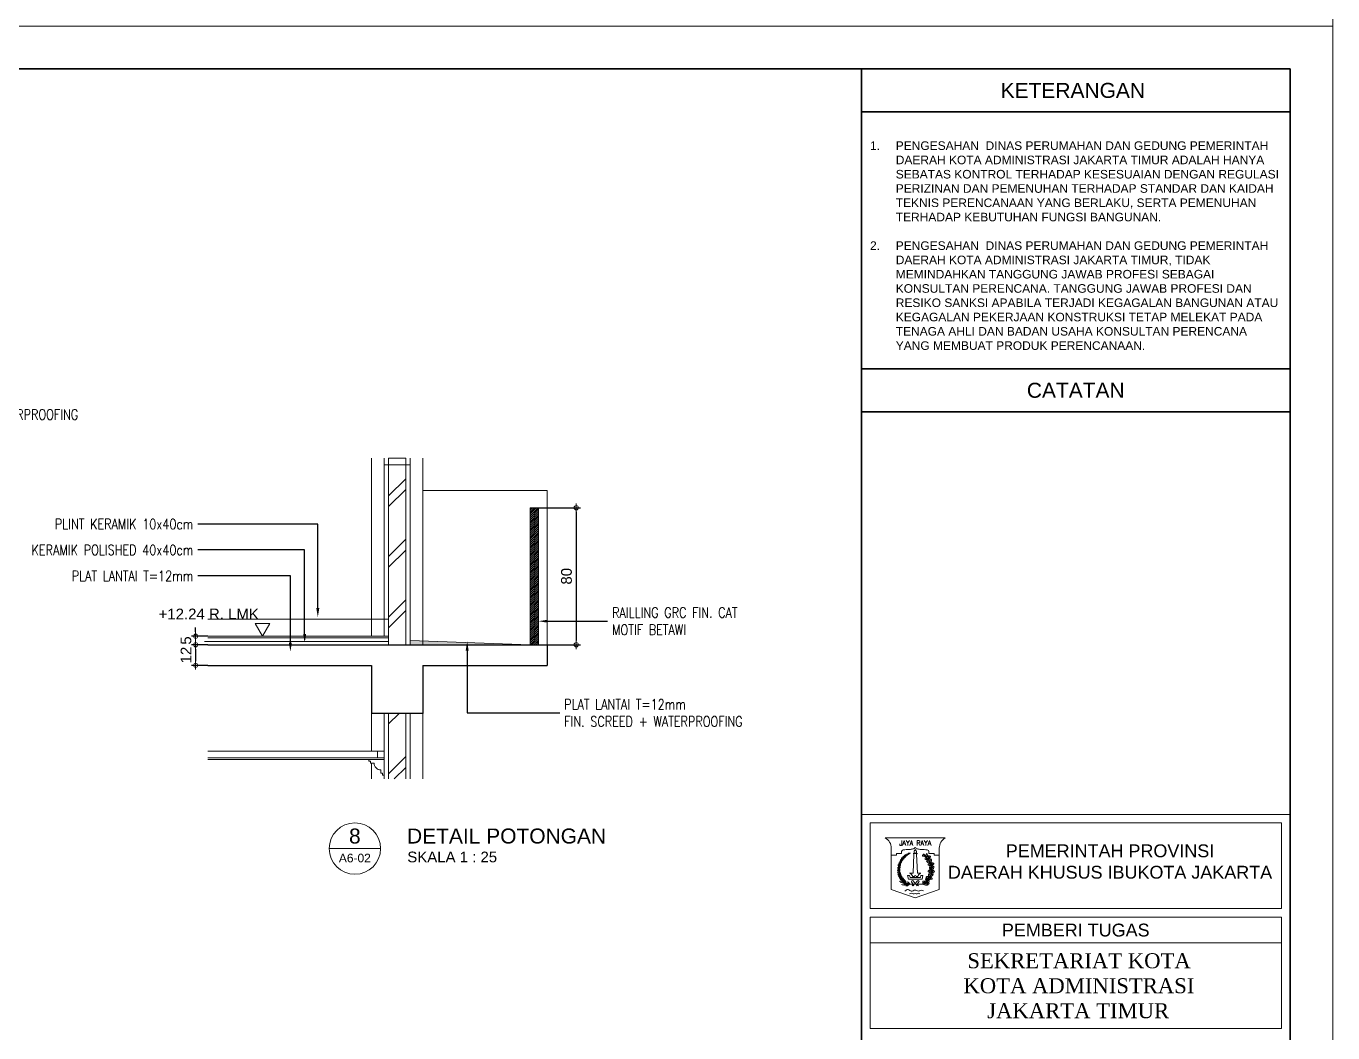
# Model space of a CAD drawing. Header units: millimetres. Extents: x -11 to 1625, y -267 to 180.
# Drawn here: x 1048.72 to 1079.21, y 94.5 to 118 of the extents above; entities that cross this region are included whole.
import ezdxf
from ezdxf import colors
from ezdxf.entities.mleader import LeaderData, LeaderLine
from ezdxf.enums import TextEntityAlignment as Align
from ezdxf.math import Vec2, Vec3

# ---------------------------------------------------------------- set-up
doc = ezdxf.new("R2010")
doc.units = ezdxf.units.MM
for name, color, linetype, lineweight in [('ars', 11, 'Continuous', 5), ('ARS DIN', 31, 'Continuous', 5), ('ARSIR WARNA', 43, 'Continuous', 0), ('blk', 1, 'Continuous', 30), ('CONCRETE', 8, 'Continuous', 5), ('GRS KOP', 1, 'Continuous', 35), ('kop', 7, 'Continuous', 20), ('kus', 63, 'Continuous', 15), ('lan', 7, 'Continuous', 15), ('not', 7, 'Continuous', 20), ('pla', 213, 'Continuous', 15), ('tem', 5, 'Continuous', 20), ('TEXT KETERANGAN', 7, 'Continuous', 9), ('u', 6, 'Continuous', 20)]:
    doc.layers.add(name, color=color, linetype=linetype, lineweight=lineweight)
doc.styles.add('ATTR', font='romans.shx', dxfattribs={"width": 0.8, "height": 1.735066})
doc.styles.add('BARU', font='complex.shx')
doc.styles.add('S', font='SIMPLEX', dxfattribs={"width": 1.1})
doc.styles.get("Standard").update_dxf_attribs({"font": 'ARIALUNI.TTF'})
doc.linetypes.add('BATTING', pattern='A,0.0001,-0.1,[134,ltypeshp.shx,S=0.1,R=0,X=-0.1,Y=0],-0.2,[134,ltypeshp.shx,S=0.1,R=180,X=0.1,Y=0],-0.1', length=0.4001)
doc.dimstyles.new('SK-25', dxfattribs={"dimtxt": 0.25, "dimasz": 0.1, "dimexe": 0.1, "dimexo": 0, "dimgap": 0.1, "dimtad": 1, "dimdec": 0, "dimlfac": 25, "dimzin": 12, "dimdsep": 46, "dimtxsty": 'Standard', "dimblk": 'BULAT', "dimcen": 0.1, "dimclrd": 256, "dimadec": 0, "dimazin": 3, "dimtfac": 1, "dimtdec": 0, "dimtofl": 0, "dimtmove": 0, "dimatfit": 3, "dimldrblk": 'BULAT', "dimfxl": 0, "dimtolj": 1, "dimtzin": 0, "dimarcsym": 0})

# ---------------------------------------------------------------- blocks, each defined once
blk = doc.blocks.new('kop')
at = {"layer": 'ars'}
for p, q in [((74.521, 35.599), (74.496, 35.614)), ((74.534, 35.595), (74.538, 35.581)), ((74.578, 35.526), (74.553, 35.541)), ((74.578, 35.526), (74.581, 35.555)), ((74.6, 35.468), (74.612, 35.457)), ((74.614, 35.467), (74.614, 35.452)), ((74.634, 35.366), (74.615, 35.388)), ((74.634, 35.366), (74.643, 35.394)), ((74.537, 35.048), (74.537, 35.078)), ((74.552, 35.066), (74.578, 35.081)), ((74.621, 35.202), (74.607, 35.228)), ((74.621, 35.202), (74.64, 35.225)), ((74.631, 35.289), (74.635, 35.273)), ((74.642, 35.304), (74.637, 35.29)), ((74.472, 34.989), (74.502, 34.992))]:
    blk.add_line(p, q, dxfattribs=at)
for centre, radius, start, end in [((74.278, 35.315), 0.405, 114.0856, 237.6325), ((74.027, 35.676), 0.0352, 297.7406, 2.2019), ((74.078, 35.647), 0.0352, 117.7406, 182.2019), ((74.097, 35.661), 0.0281, 113.4007, 177.862), ((74.058, 35.688), 0.0281, 293.4007, 357.862), ((74.082, 35.701), 0.0281, 293.4007, 357.862), ((74.121, 35.674), 0.0281, 113.4007, 177.862), ((74.11, 35.653), 0.0281, 61.6811, 126.1424), ((74.106, 35.7), 0.0281, 241.6811, 306.1424), ((74.117, 35.713), 0.0281, 260.9368, 325.3982), ((74.136, 35.669), 0.0281, 80.9368, 145.3982), ((74.589, 35.652), 0.0795, 151.1819, 225.9956), ((74.464, 35.633), 0.0795, 331.1819, 45.9956), ((73.916, 35.414), 0.061, 164.619, 229.0804), ((73.817, 35.384), 0.061, 344.619, 49.0804), ((73.923, 35.456), 0.0488, 158.8649, 223.3262), ((73.852, 35.424), 0.061, 292.8994, 357.3608), ((73.937, 35.365), 0.061, 112.8994, 177.3608), ((73.842, 35.44), 0.0488, 338.8649, 43.3262), ((73.873, 35.469), 0.0488, 287.1453, 351.6066), ((73.935, 35.415), 0.0488, 107.1453, 171.6066), ((73.942, 35.493), 0.0488, 150.2996, 214.761), ((73.859, 35.489), 0.0488, 330.2996, 34.761), ((73.948, 35.451), 0.0488, 98.58, 163.0414), ((73.894, 35.513), 0.0488, 278.58, 343.0414), ((73.961, 35.528), 0.0488, 145.7989, 210.2603), ((73.879, 35.531), 0.0488, 325.7989, 30.2603), ((73.916, 35.552), 0.0488, 274.0793, 338.5407), ((73.965, 35.485), 0.0488, 94.0793, 158.5407), ((73.985, 35.56), 0.0488, 139.3679, 203.8292), ((73.904, 35.572), 0.0488, 319.3679, 23.8292), ((73.984, 35.517), 0.0488, 87.6483, 152.1096), ((73.943, 35.589), 0.0488, 267.6483, 332.1096), ((74.012, 35.589), 0.0488, 133.8416, 198.303), ((73.932, 35.609), 0.0488, 313.8416, 18.303), ((74.007, 35.547), 0.0488, 82.122, 146.5834), ((73.973, 35.622), 0.0488, 262.122, 326.5834), ((74.036, 35.612), 0.0439, 126.6239, 191.0853), ((73.967, 35.639), 0.0439, 306.6239, 11.0853), ((74.026, 35.575), 0.0439, 74.9043, 139.3657), ((74.005, 35.646), 0.0439, 254.9043, 319.3657), ((74, 35.656), 0.0352, 303.961, 8.4223), ((74.054, 35.632), 0.0352, 123.961, 188.4223), ((74.045, 35.603), 0.0352, 72.2414, 136.7027), ((74.03, 35.66), 0.0352, 252.2414, 316.7027), ((74.066, 35.619), 0.0352, 66.021, 130.4823), ((74.057, 35.677), 0.0352, 246.021, 310.4823), ((74.086, 35.64), 0.0281, 61.6811, 126.1424), ((74.082, 35.687), 0.0281, 241.6811, 306.1424), ((74.232, 35.315), 0.405, 302.3675, 44.4851), ((74.485, 35.674), 0.0613, 235.5154, 280.6207), ((74.445, 35.613), 0.0507, 1.4248, 71.624), ((74.541, 35.601), 0.0613, 235.5154, 280.6207), ((74.502, 35.54), 0.0507, 1.4248, 71.624), ((74.526, 35.44), 0.0795, 20.9123, 95.7261), ((74.592, 35.547), 0.0795, 200.9123, 275.7261), ((74.611, 35.596), 0.0507, 162.5946, 232.7938), ((74.623, 35.449), 0.0613, 217.2288, 262.3342), ((74.538, 35.6), 0.0613, 313.598, 358.7033), ((74.663, 35.361), 0.0795, 171.1641, 245.9779), ((74.552, 35.301), 0.0795, 351.1641, 65.9779), ((74.566, 35.403), 0.0507, 343.1383, 53.3375), ((74.684, 35.504), 0.0795, 133.1999, 208.0136), ((74.559, 35.525), 0.0795, 313.1999, 28.0136), ((74.682, 35.427), 0.0507, 150.0679, 220.2671), ((74.721, 35.315), 0.0795, 113.3027, 188.1164), ((74.611, 35.377), 0.0795, 293.3027, 8.1164), ((74.611, 35.447), 0.0613, 301.0712, 346.1766), ((73.816, 35.253), 0.061, 2.2926, 66.7539), ((73.901, 35.312), 0.061, 182.2926, 246.7539), ((73.829, 35.191), 0.061, 12.6628, 77.1241), ((73.902, 35.264), 0.061, 192.6628, 257.1241), ((73.906, 35.362), 0.061, 172.3995, 236.8608), ((73.812, 35.319), 0.061, 352.3995, 56.8608), ((73.907, 35.225), 0.061, 200.2151, 264.6765), ((73.844, 35.143), 0.061, 20.2151, 84.6765), ((73.921, 35.183), 0.061, 206.1601, 270.6214), ((73.867, 35.095), 0.061, 26.1601, 90.6214), ((73.933, 35.316), 0.061, 120.6799, 185.1412), ((73.842, 35.364), 0.061, 300.6799, 5.1412), ((73.936, 35.271), 0.061, 130.573, 195.0343), ((73.837, 35.302), 0.061, 310.573, 15.0343), ((73.943, 35.23), 0.061, 140.9432, 205.4045), ((73.841, 35.243), 0.061, 320.9432, 25.4045), ((73.941, 35.145), 0.061, 208.508, 272.9693), ((73.891, 35.055), 0.061, 28.508, 92.9693), ((73.957, 35.19), 0.061, 140.9432, 205.4045), ((73.854, 35.203), 0.061, 320.9432, 25.4045), ((73.921, 35.015), 0.061, 40.0311, 104.4924), ((73.953, 35.113), 0.061, 220.0311, 284.4924), ((73.974, 35.153), 0.061, 146.9028, 211.3642), ((73.871, 35.155), 0.061, 326.9028, 31.3642), ((73.997, 35.115), 0.061, 146.6953, 211.1566), ((73.893, 35.117), 0.061, 326.6953, 31.1566), ((74.021, 35.084), 0.061, 144.8635, 209.3249), ((73.918, 35.089), 0.061, 324.8635, 29.3249), ((74.049, 35.054), 0.061, 144.4903, 208.9516), ((73.946, 35.059), 0.061, 324.4903, 28.9516), ((74.567, 35.052), 0.0795, 137.1076, 211.9214), ((74.441, 35.064), 0.0795, 317.1076, 31.9214), ((74.582, 35.119), 0.0613, 176.9872, 222.0926), ((74.509, 35.12), 0.0507, 302.8967, 13.0959), ((74.644, 35.186), 0.0795, 153.0891, 227.9029), ((74.627, 35.286), 0.0613, 205.6201, 250.7254), ((74.52, 35.163), 0.0795, 333.0891, 47.9029), ((74.629, 35.078), 0.0507, 106.5818, 176.781), ((74.591, 35.141), 0.0613, 257.5851, 302.6905), ((74.562, 35.252), 0.0507, 331.5296, 41.7288), ((74.602, 35.228), 0.0795, 271.02, 345.8338), ((74.68, 35.129), 0.0795, 91.02, 165.8338), ((74.688, 35.241), 0.0507, 128.2781, 198.4773), ((74.63, 35.285), 0.0613, 279.2815, 324.3868), ((73.956, 34.978), 0.061, 49.2006, 113.662), ((73.971, 35.08), 0.061, 229.2006, 293.662), ((73.99, 34.949), 0.061, 44.4223, 108.8836), ((74.014, 35.049), 0.061, 224.4223, 288.8836), ((74.08, 35.031), 0.061, 156.1803, 220.6416), ((73.978, 35.016), 0.061, 336.1803, 40.6416), ((74.547, 34.969), 0.0507, 83.4432, 153.6424), ((74.537, 35.042), 0.0613, 234.4466, 279.5519), ((74.569, 34.993), 0.0612, 69.8962, 144.7099), ((74.541, 35.085), 0.0612, 249.8962, 324.7099)]:
    blk.add_arc(centre, radius, start, end, dxfattribs=at)
at = {"layer": 'ars', "color": 11}
for centre, radius, start, end in [((74.491, 34.995), 0.0613, 158.8696, 203.9749), ((74.422, 35.02), 0.0507, 284.779, 354.9783), ((74.44, 34.986), 0.016, 270, 302.3675)]:
    blk.add_arc(centre, radius, start, end, dxfattribs=at)
at = {"layer": 'ars'}
for points, start_tangent, end_tangent in [([(74.461, 35.651), (74.466, 35.634), (74.45, 35.624), (74.429, 35.623), (74.426, 35.64), (74.439, 35.661), (74.444, 35.672), (74.461, 35.663), (74.461, 35.651)], (0.714442, -0.699695), (0.714442, -0.699695)), ([(74.518, 35.578), (74.523, 35.561), (74.507, 35.551), (74.486, 35.55), (74.483, 35.567), (74.496, 35.588), (74.501, 35.599), (74.518, 35.589), (74.518, 35.578)], (0.714442, -0.699695), (0.714442, -0.699695)), ([(74.594, 35.435), (74.593, 35.416), (74.574, 35.412), (74.555, 35.418), (74.556, 35.435), (74.576, 35.451), (74.584, 35.459), (74.597, 35.445), (74.594, 35.435)], (0.458819, -0.88853), (0.458819, -0.88853)), ([(74.571, 35.605), (74.582, 35.591), (74.6, 35.598), (74.612, 35.615), (74.601, 35.627), (74.576, 35.629), (74.564, 35.631), (74.562, 35.612), (74.571, 35.605)], (0.149901, -0.988701), (0.149901, -0.988701)), ([(74.644, 35.445), (74.652, 35.429), (74.671, 35.432), (74.687, 35.445), (74.678, 35.46), (74.654, 35.467), (74.643, 35.472), (74.637, 35.453), (74.644, 35.445)], (-0.068112, -0.997678), (-0.068112, -0.997678)), ([(74.551, 35.127), (74.539, 35.113), (74.521, 35.122), (74.51, 35.139), (74.522, 35.151), (74.547, 35.151), (74.559, 35.152), (74.56, 35.133), (74.551, 35.127)], (-0.223771, -0.974642), (-0.223771, -0.974642)), ([(74.596, 35.277), (74.591, 35.26), (74.572, 35.259), (74.554, 35.269), (74.559, 35.285), (74.581, 35.297), (74.591, 35.303), (74.601, 35.287), (74.596, 35.277)], (0.270637, -0.962681), (0.270637, -0.962681)), ([(74.614, 35.117), (74.608, 35.1), (74.624, 35.089), (74.645, 35.088), (74.649, 35.104), (74.636, 35.126), (74.631, 35.137), (74.614, 35.128), (74.614, 35.117)], (-0.735998, -0.676983), (-0.735998, -0.676983)), ([(74.66, 35.272), (74.661, 35.253), (74.68, 35.25), (74.699, 35.256), (74.697, 35.273), (74.677, 35.288), (74.669, 35.297), (74.656, 35.282), (74.66, 35.272)], (-0.433585, -0.901113), (-0.433585, -0.901113)), ([(74.463, 35.013), (74.447, 35.004), (74.433, 35.018), (74.428, 35.037), (74.443, 35.045), (74.467, 35.037), (74.479, 35.034), (74.474, 35.016), (74.463, 35.013)], (-0.515761, -0.856733), (-0.515761, -0.856733)), ([(74.549, 35.011), (74.537, 34.997), (74.548, 34.981), (74.566, 34.972), (74.576, 34.985), (74.573, 35.01), (74.573, 35.022), (74.554, 35.021), (74.549, 35.011)], (-0.942817, -0.33331), (-0.942817, -0.33331))]:
    blk.add_spline(points, degree=3, dxfattribs=dict(at, start_tangent=start_tangent, end_tangent=end_tangent))
for points in [[(74.445, 34.97), (74.47, 34.975), (74.522, 34.973), (74.56, 34.955)], [(74.445, 34.97), (74.468, 34.959), (74.518, 34.947), (74.56, 34.955)]]:
    blk.add_spline(points, degree=3, dxfattribs=at)
at = {"layer": 'GRS KOP'}
for p, q in [((73, 1), (73, 54)), ((83, 1), (83, 54)), ((73, 53), (83, 53)), ((73, 47), (83, 47)), ((73, 46), (83, 46))]:
    blk.add_line(p, q, dxfattribs=at)
blk.add_lwpolyline([(1, 54), (83, 54), (83, 1), (1, 1)], close=True, dxfattribs=at)
at = {"layer": 'kop', "color": 7}
for p, q in [((84, 55), (0, 55)), ((84, 55), (84, 0)), ((84, 55), (84, 0)), ((74.205, 35.69), (74.305, 35.69)), ((74.235, 35.698), (74.275, 35.698)), ((74.225, 35.67), (74.205, 35.23)), ((74.285, 35.67), (74.305, 35.23)), ((74.075, 35.17), (74.124, 35.17)), ((74.075, 35.17), (74.095, 35.09)), ((74.095, 35.09), (74.415, 35.09)), ((74.124, 35.23), (74.124, 35.228)), ((74.124, 35.23), (74.205, 35.23)), ((74.124, 35.228), (74.129, 35.228)), ((74.124, 35.17), (74.134, 35.13)), ((74.134, 35.13), (74.376, 35.13)), ((74.195, 35.15), (74.235, 35.15)), ((74.275, 35.15), (74.315, 35.15)), ((74.305, 35.23), (74.386, 35.23)), ((74.376, 35.13), (74.386, 35.17)), ((74.381, 35.228), (74.386, 35.228)), ((74.386, 35.23), (74.386, 35.228)), ((74.386, 35.17), (74.435, 35.17)), ((74.415, 35.09), (74.435, 35.17)), ((0, 0), (84, 0))]:
    blk.add_line(p, q, dxfattribs=at)
at = {"layer": 'kop'}
for p, q in [((83, 36.6), (73, 36.6)), ((73.2, 34.4), (73.2, 36.4)), ((82.8, 36.4), (73.2, 36.4)), ((82.8, 34.4), (82.8, 36.4)), ((82.8, 34.4), (73.2, 34.4)), ((73.2, 31.6), (73.2, 34.2)), ((82.8, 34.2), (73.2, 34.2)), ((82.8, 31.6), (82.8, 34.2)), ((82.8, 33.6), (73.2, 33.6)), ((82.8, 31.6), (73.2, 31.6))]:
    blk.add_line(p, q, dxfattribs=at)
at = {"layer": 'kop', "color": 5}
for p, q in [((74.955, 36.05), (73.555, 36.05)), ((73.695, 35.81), (73.695, 34.85)), ((73.815, 35.69), (73.815, 35.65)), ((73.815, 35.69), (73.935, 35.69)), ((73.935, 35.73), (73.935, 35.69)), ((74.575, 35.73), (74.575, 35.69)), ((74.695, 35.69), (74.575, 35.69)), ((74.695, 35.69), (74.695, 35.65)), ((74.815, 35.81), (74.815, 34.85)), ((73.695, 35.65), (73.815, 35.65)), ((74.815, 35.65), (74.695, 35.65)), ((73.695, 34.85), (74.255, 34.65)), ((74.225, 34.95), (74.171, 35.022)), ((74.255, 34.986), (74.203, 35.046)), ((74.225, 34.95), (74.21, 34.93)), ((74.255, 34.986), (74.307, 35.046)), ((74.255, 34.65), (74.815, 34.85)), ((74.285, 34.95), (74.339, 35.022)), ((74.285, 34.95), (74.3, 34.93))]:
    blk.add_line(p, q, dxfattribs=at)
at = {"layer": 'kop', "color": 7}
for points in [[(74.235, 35.698), (74.233, 35.701), (74.231, 35.704), (74.229, 35.707), (74.228, 35.71), (74.227, 35.713), (74.227, 35.715), (74.226, 35.718), (74.226, 35.72), (74.226, 35.723), (74.226, 35.725), (74.226, 35.728), (74.226, 35.731), (74.226, 35.733), (74.227, 35.736), (74.228, 35.738), (74.229, 35.741), (74.23, 35.743), (74.232, 35.746), (74.234, 35.749), (74.236, 35.753), (74.24, 35.758), (74.244, 35.763), (74.249, 35.77), (74.255, 35.778)], [(74.275, 35.698), (74.277, 35.701), (74.279, 35.704), (74.281, 35.707), (74.282, 35.71), (74.283, 35.713), (74.283, 35.715), (74.284, 35.718), (74.284, 35.72), (74.284, 35.723), (74.284, 35.725), (74.284, 35.728), (74.284, 35.731), (74.284, 35.733), (74.283, 35.736), (74.282, 35.738), (74.281, 35.741), (74.28, 35.743), (74.278, 35.746), (74.276, 35.749), (74.274, 35.753), (74.27, 35.758), (74.266, 35.763), (74.261, 35.77), (74.255, 35.778)]]:
    blk.add_lwpolyline(points, dxfattribs=at)
at = {"layer": 'kop', "color": 1}
blk.add_lwpolyline([(74.07, 34.97), (74.44, 34.97)], close=True, dxfattribs=at)
at = {"layer": 'kop', "color": 5}
for points in [[(74.21, 34.97), (74.18, 34.93)], [(74.3, 34.97), (74.33, 34.93)]]:
    blk.add_lwpolyline(points, dxfattribs=at)
for centre, radius, start, end in [((73.419, 35.81), 0.276, 0, 60.5129), ((75.091, 35.81), 0.276, 119.4871, 180), ((73.975, 35.73), 0.04, 90, 180), ((74.535, 35.73), 0.04, 0, 90), ((74.187, 35.034), 0.02, 36.8699, 216.8699), ((74.323, 35.034), 0.02, 323.1301, 143.1301)]:
    blk.add_arc(centre, radius, start, end, dxfattribs=at)
at = {"layer": 'kop', "color": 7}
for centre, radius, start, end in [((74.198, 35.663), 0.0283, 15, 75), ((74.312, 35.663), 0.0283, 105, 165), ((74.079, 35.119), 0.12, 15, 65.3894), ((74.255, 35.15), 0.02, 0, 180), ((74.431, 35.119), 0.12, 114.6106, 165)]:
    blk.add_arc(centre, radius, start, end, dxfattribs=at)
at = {"layer": 'kop', "color": 1}
blk.add_arc((74.07, 34.986), 0.016, 237.6325, 270, dxfattribs=at)
at = {"layer": 'kop', "color": 5}
for points in [[(74.255, 35.83), (74.232, 35.807), (74.2, 35.793), (74.12, 35.782), (74.046, 35.777), (73.975, 35.77)], [(74.255, 35.83), (74.278, 35.807), (74.31, 35.793), (74.39, 35.782), (74.464, 35.777), (74.535, 35.77)], [(74.023, 34.99), (74.006, 34.984), (73.974, 34.992), (73.925, 35.01), (73.891, 35.041)], [(74.038, 34.971), (74.016, 34.967), (73.997, 34.959), (73.964, 34.956), (73.932, 34.964)], [(74.082, 34.965), (74.066, 34.956), (74.034, 34.952), (74.006, 34.952), (73.992, 34.948)], [(74.015, 34.807), (74.089, 34.844), (74.162, 34.807), (74.249, 34.833), (74.326, 34.809), (74.4, 34.83), (74.45, 34.817)], [(74.125, 34.97), (74.104, 34.959), (74.093, 34.947), (74.051, 34.932), (74.033, 34.937)], [(74.113, 34.984), (74.085, 34.986), (74.071, 34.993), (74.051, 34.993)], [(74.125, 34.97), (74.112, 34.996), (74.085, 35.02), (74.081, 35.031)], [(74.12, 34.747), (74.16, 34.759), (74.204, 34.744), (74.255, 34.753), (74.3, 34.744), (74.332, 34.758), (74.357, 34.749)]]:
    blk.add_spline(points, degree=3, dxfattribs=at)
at = {"layer": 'kop'}
for s, height, p in [('KETERANGAN ', 0.35, (78, 53.5)), ('CATATAN', 0.35, (78, 46.5)), ('PEMERINTAH PROVINSI', 0.29998, (78.8, 35.75)), ('DAERAH KHUSUS IBUKOTA JAKARTA', 0.29998, (78.8, 35.25)), ('PEMBERI TUGAS', 0.3, (78, 33.9))]:
    blk.add_text(s, height=height, dxfattribs=at).set_placement(p, align=Align.MIDDLE)
at = {"layer": 'kop', "color": 5, "style": 'BARU', "width": 0.9}
blk.add_text('JAYA RAYA', height=0.12, dxfattribs=at).set_placement((74.255, 35.93), align=Align.MIDDLE)
at = {"layer": 'kop', "insert": (73.2, 49.875), "char_height": 0.2, "width": 9.6, "attachment_point": 4}
blk.add_mtext('\\pi-0.6,l0.6,t0.6;1.^IPENGESAHAN  DINAS PERUMAHAN DAN GEDUNG PEMERINTAH DAERAH KOTA ADMINISTRASI JAKARTA TIMUR ADALAH HANYA SEBATAS KONTROL TERHADAP KESESUAIAN DENGAN REGULASI PERIZINAN DAN PEMENUHAN TERHADAP STANDAR DAN KAIDAH TEKNIS PERENCANAAN YANG BERLAKU, SERTA PEMENUHAN TERHADAP KEBUTUHAN FUNGSI BANGUNAN.\\P\\P2.^IPENGESAHAN  DINAS PERUMAHAN DAN GEDUNG PEMERINTAH DAERAH KOTA ADMINISTRASI JAKARTA TIMUR, TIDAK MEMINDAHKAN TANGGUNG JAWAB PROFESI SEBAGAI KONSULTAN PERENCANA. TANGGUNG JAWAB PROFESI DAN RESIKO SANKSI APABILA TERJADI KEGAGALAN BANGUNAN ATAU KEGAGALAN PEKERJAAN KONSTRUKSI TETAP MELEKAT PADA TENAGA AHLI DAN BADAN USAHA KONSULTAN PERENCANA YANG MEMBUAT PRODUK PERENCANAAN.', dxfattribs=at)
at = {"layer": 'kop', "insert": (74.033, 33.359), "char_height": 0.35, "attachment_point": 1, "style": 'BARU'}
blk.add_mtext_dynamic_manual_height_columns('\\pi1.4375;{\\fRomantic|b0|i0|c2|p2;SEKRETARIAT KOTA\\P\\pi1.3461;KOTA ADMINISTRASI\\P\\pi1.9027;JAKARTA TIMUR}', width=7.94943, gutter_width=1.5, heights=[0], dxfattribs=at)
at = {"layer": 'kop', "style": 'BARU', "flags": 4}
for p, height in [((73.8, 5.4), 0.35), ((80.303, 5.382), 0.25), ((73.8, 4.9), 0.35), ((80.303, 4.882), 0.25), ((73.8, 4.4), 0.35), ((80.303, 4.382), 0.25)]:
    blk.add_attdef('-', p, '', height=height, dxfattribs=at)
at = {"layer": 'kop', "flags": 4}
for tag, p in [('AR-00', (78.057, 2.648)), ('00', (81.238, 2.647))]:
    blk.add_attdef(tag, text='', height=0.35, dxfattribs=at).set_placement(p, align=Align.MIDDLE)
blk = doc.blocks.new('Ndtpd')
blk.add_line((0.747, 0), (-0.747, 0))
blk.add_circle((0, 0), 0.747)
at = {"flags": 4}
for tag, height, p in [('NO', 0.5, (0, 0.148)), ('NOLBR', 0.3, (0, -0.398))]:
    blk.add_attdef(tag, text='', height=height, dxfattribs=at).set_placement(p, align=Align.CENTER)
for tag, p, height in [('NDTPD', (1.516, 0.148), 0.5), ('SKALA', (1.523, -0.398), 0.3)]:
    blk.add_attdef(tag, p, '', height=height, dxfattribs=at)
blk = doc.blocks.new('BULAT')
for p, q in [((-1, 0), (1, 0)), ((0, -1), (0, 1))]:
    blk.add_line(p, q)
blk.add_circle((0, 0), 0.5)
blk = doc.blocks.new('*D1327')
at = {"layer": 'Defpoints', "color": 0}
for p in [(1060.48, 106.759), (1060.48, 103.559), (1061.559, 103.559)]:
    blk.add_point(p, dxfattribs=at)
at = {"layer": 'u', "color": 0, "lineweight": -2}
for p, q in [((1060.48, 106.759), (1061.659, 106.759)), ((1060.48, 103.559), (1061.659, 103.559))]:
    blk.add_line(p, q, dxfattribs=at)
at = {"layer": 'u', "lineweight": -2}
blk.add_line((1061.559, 106.659), (1061.559, 103.659), dxfattribs=at)
at = {"layer": 'u', "lineweight": -2, "xscale": 0.1, "yscale": 0.1, "zscale": 0.1}
for p, rotation in [((1061.559, 106.759), 90), ((1061.559, 103.559), 270)]:
    blk.add_blockref('BULAT', p, dxfattribs=dict(at, rotation=rotation))
at = {"layer": 'u', "color": 0, "insert": (1061.331, 105.159), "char_height": 0.25, "attachment_point": 5, "rotation": 90}
blk.add_mtext('\\A1;80', dxfattribs=at)
blk = doc.blocks.new('*D1328')
at = {"layer": 'Defpoints', "color": 0}
for p in [(1052.96, 103.759), (1052.677, 103.559), (1052.96, 103.559)]:
    blk.add_point(p, dxfattribs=at)
at = {"layer": 'u', "color": 0, "lineweight": -2}
for p, q in [((1052.96, 103.759), (1052.577, 103.759)), ((1052.96, 103.559), (1052.577, 103.559))]:
    blk.add_line(p, q, dxfattribs=at)
at = {"layer": 'u', "lineweight": -2}
for p, q in [((1052.677, 103.859), (1052.677, 103.959)), ((1052.677, 103.459), (1052.677, 103.359))]:
    blk.add_line(p, q, dxfattribs=at)
at = {"layer": 'u', "lineweight": -2, "xscale": 0.1, "yscale": 0.1, "zscale": 0.1}
for p, rotation in [((1052.677, 103.759), 270), ((1052.677, 103.559), 90)]:
    blk.add_blockref('BULAT', p, dxfattribs=dict(at, rotation=rotation))
at = {"layer": 'u', "color": 0, "insert": (1052.45, 103.659), "char_height": 0.25, "attachment_point": 5, "rotation": 90}
blk.add_mtext('\\A1;5', dxfattribs=at)
blk = doc.blocks.new('*D1329')
at = {"layer": 'Defpoints', "color": 0}
for p in [(1052.96, 103.559), (1052.677, 103.079), (1052.96, 103.079)]:
    blk.add_point(p, dxfattribs=at)
at = {"layer": 'u', "color": 0, "lineweight": -2}
for p, q in [((1052.96, 103.559), (1052.577, 103.559)), ((1052.96, 103.079), (1052.577, 103.079))]:
    blk.add_line(p, q, dxfattribs=at)
at = {"layer": 'u', "lineweight": -2}
blk.add_line((1052.677, 103.459), (1052.677, 103.179), dxfattribs=at)
at = {"layer": 'u', "lineweight": -2, "xscale": 0.1, "yscale": 0.1, "zscale": 0.1}
for p, rotation in [((1052.677, 103.559), 90), ((1052.677, 103.079), 270)]:
    blk.add_blockref('BULAT', p, dxfattribs=dict(at, rotation=rotation))
at = {"layer": 'u', "color": 0, "insert": (1052.451, 103.319), "char_height": 0.25, "attachment_point": 5, "rotation": 90}
blk.add_mtext('\\A1;12', dxfattribs=at)
blk = doc.blocks.new('PEIL')
blk.add_lwpolyline([(-0.188, 0.325), (0.188, 0.325), (0, 0)], close=True)
at = {"style": 'S', "width": 1.1, "flags": 4}
blk.add_attdef('CAT', (0.265, 0.036), '', height=0.2, dxfattribs=at)

msp = doc.modelspace()

# ---------------------------------------------------------------- hatches: boundary and pattern name
at = {"layer": 'ars'}
h = msp.add_hatch(dxfattribs=at)
h.set_pattern_fill('TEMBOK', color=256)
h.set_pattern_definition([(45, (1001.3965, -102.8976), (-0.707107, 0.707107), []), (45, (1001.6465, -102.8976), (-0.707107, 0.707107), [])])
h.paths.add_polyline_path([(1057.179659, 103.5586964), (1057.179659, 107.7586964), (1057.579659, 107.7586964), (1057.579659, 103.5586964)])
h = msp.add_hatch(dxfattribs=at)
h.set_pattern_fill('TEMBOK', color=256)
h.set_pattern_definition([(45, (901.3965, -113.2176), (-0.7071068, 0.7071068), []), (45, (901.6465, -113.2176), (-0.7071068, 0.7071068), [])])
h.paths.add_polyline_path([(1057.179659, 100.4279127), (1057.579659, 100.4279127), (1057.579659, 101.9586964), (1057.179659, 101.9586964)])
at = {"layer": 'ARS DIN'}
h = msp.add_hatch(dxfattribs=at)
h.set_pattern_fill('ANSI31', color=256, scale=0.01, style=0)
h.set_pattern_definition([(45, (1060.47966, 103.558696), (-0.02245064, 0.02245064), [])])
h.paths.add_polyline_path([(1060.479659, 103.5586964), (1060.679659, 103.5586964), (1060.679659, 106.7586964), (1060.479659, 106.7586964)])
at = {"layer": 'CONCRETE'}
h = msp.add_hatch(color=256, dxfattribs=at)
h.paths.add_polyline_path([(1057.979659, 103.6479821), (1057.679659, 103.6586964), (1057.679659, 103.5586964), (1057.979659, 103.5586964)])
h.paths.add_polyline_path([(1057.979659, 103.6479821), (1057.979659, 103.5586964), (1060.479659, 103.5586964)])

# ---------------------------------------------------------------- linework, layer by layer
at = {"layer": 'ars'}
msp.add_line((1052.959659, 100.8786964), (1057.079659, 100.8786964), dxfattribs=at)
msp.add_lwpolyline([(1057.179659, 103.5586964), (1057.179659, 107.7586964), (1057.579659, 107.7586964), (1057.579659, 103.5586964)], close=True, dxfattribs=at)
msp.add_lwpolyline([(1057.579659, 100.4279127), (1057.579659, 101.9586964), (1057.179659, 101.9586964), (1057.179659, 100.4279127)], dxfattribs=at)
at = {"layer": 'ARSIR WARNA', "linetype": 'BATTING', "ltscale": 0.2}
msp.add_lwpolyline([(1057.179659, 103.6386963), (1052.8796592, 103.6386963)], dxfattribs=at)
at = {"layer": 'blk'}
for p, q in [((1052.959659, 103.5586964), (1060.879659, 103.5586964)), ((1060.879659, 103.5586964), (1060.879659, 103.0786964)), ((1052.959659, 103.0786964), (1056.779659, 103.0786964)), ((1056.779659, 103.0786964), (1056.779659, 101.9586964)), ((1057.979659, 103.0786964), (1057.979659, 101.9586964)), ((1057.979659, 103.0786964), (1060.879659, 103.0786964)), ((1057.979659, 101.9586964), (1056.779659, 101.9586964))]:
    msp.add_line(p, q, dxfattribs=at)
at = {"layer": 'CONCRETE'}
msp.add_lwpolyline([(1057.679659, 103.5586964), (1057.679659, 103.6586964), (1060.479659, 103.5586964)], dxfattribs=at)
at = {"layer": 'kus'}
for p, q in [((1057.179659, 107.9186964), (1057.179659, 107.7586964)), ((1057.579659, 107.9186964), (1057.179659, 107.9186964)), ((1057.579659, 107.9186964), (1057.579659, 107.7586964))]:
    msp.add_line(p, q, dxfattribs=at)
at = {"layer": 'lan'}
for p, q in [((1057.079659, 107.9186964), (1057.079659, 107.7586964)), ((1057.679659, 107.7586964), (1057.679659, 107.9186964)), ((1060.879659, 107.1586964), (1057.979659, 107.1586964)), ((1060.879659, 107.1586964), (1060.879659, 103.5586964)), ((1060.479659, 106.7586964), (1060.479659, 103.5586964)), ((1060.679659, 106.7586964), (1060.479659, 106.7586964)), ((1060.679659, 106.7586964), (1060.679659, 103.5586964)), ((1052.959659, 104.1586964), (1057.179659, 104.1586964)), ((1052.959659, 103.7586964), (1057.179659, 103.7586964)), ((1052.959659, 103.7186964), (1057.179659, 103.7186964))]:
    msp.add_line(p, q, dxfattribs=at)
msp.add_lwpolyline([(1056.759659, 100.7986964), (1056.759659, 100.8386964), (1056.719659, 100.8386964), (1056.719659, 100.8786964), (1057.079659, 100.8786964), (1057.079659, 100.5186964), (1057.039659, 100.5186964), (1057.039659, 100.5586964), (1056.999659, 100.5586964), (1056.999659, 100.6386964, -0.4142135624), (1056.839659, 100.7986964)], format="xyb", close=True, dxfattribs=at)
at = {"layer": 'pla'}
for p, q in [((1052.959659, 101.0786964), (1057.079659, 101.0786964)), ((1056.919659, 101.0786964), (1056.919659, 100.9186964)), ((1052.959659, 100.9186964), (1057.079659, 100.9186964))]:
    msp.add_line(p, q, dxfattribs=at)
at = {"layer": 'tem'}
for p, q in [((1056.779659, 107.9186964), (1056.779659, 103.7586964)), ((1057.079659, 107.7586964), (1057.079659, 103.7586964)), ((1057.679659, 107.7586964), (1057.079659, 107.7586964)), ((1057.679659, 103.5586964), (1057.679659, 107.7586964)), ((1057.979659, 107.9186964), (1057.979659, 103.5586964)), ((1056.779659, 101.9586964), (1056.779659, 101.0786964)), ((1057.079659, 100.4279127), (1057.079659, 101.9586964)), ((1057.679659, 101.9586964), (1057.679659, 100.4279127)), ((1057.979659, 101.9586964), (1057.979659, 100.4279127)), ((1056.779659, 100.7986964), (1056.779659, 100.4279127))]:
    msp.add_line(p, q, dxfattribs=at)

# ---------------------------------------------------------------- block references
at = {"layer": 'kop'}
for p in [(995.214162, 118), (995.214162, 63)]:
    msp.add_blockref('kop', p, dxfattribs=at)
at = {"layer": 'not'}
ref = msp.add_blockref('PEIL', (1054.2362918, 103.7586964), dxfattribs=dict(at, xscale=-0.9237604307034012, yscale=0.9237604307034012, zscale=0.9237604307034012))
ref.add_attrib('CAT', '+12.24 R. LMK', (1051.8122785, 104.1528596), dxfattribs={"layer": '0', "height": 0.25, "flags": 4})
ref = msp.add_blockref('Ndtpd', (1056.3920054, 98.8015179), dxfattribs=dict(at, xscale=0.803212851405533, yscale=0.8032128514056467, zscale=0.8032128514056226))
ref.add_attrib('NO', '8', dxfattribs={"layer": '0', "height": 0.35, "flags": 4}).set_placement((1056.3916782, 98.9200438), align=Align.CENTER)
ref.add_attrib('NDTPD', 'DETAIL POTONGAN', (1057.60969, 98.9200438), dxfattribs={"layer": '0', "height": 0.35, "flags": 4})
ref.add_attrib('NOLBR', 'A6-02', dxfattribs={"layer": '0', "height": 0.2, "flags": 4}).set_placement((1056.3916782, 98.481548), align=Align.CENTER)
ref.add_attrib('SKALA', 'SKALA 1 : 25', (1057.6154901, 98.481548), dxfattribs={"layer": '0', "height": 0.25, "flags": 4})

# ---------------------------------------------------------------- dimensions: what is measured, and where the dimension line sits
at = {"layer": 'u'}
dim = msp.add_linear_dim(base=(1061.5585332, 103.5586964), p1=(1060.479659, 106.7586964), p2=(1060.479659, 103.5586964), angle=90, dimstyle='SK-25', dxfattribs=at)
dim.commit()
dim.dimension.update_dxf_attribs({"geometry": '*D1327', "text_midpoint": (1061.3308047, 105.1586964)})
for base, p1, p2, picture, middle in [((1052.6768353, 103.5586964), (1052.959659, 103.7586964), (1052.959659, 103.5586964), '*D1328', (1052.6768353, 103.6586964)), ((1052.6768353, 103.0786964), (1052.959659, 103.5586964), (1052.959659, 103.0786964), '*D1329', (1052.6768353, 103.3186964))]:
    dim = msp.add_linear_dim(base=base, p1=p1, p2=p2, angle=90, dimstyle='SK-25', dxfattribs=at)
    dim.commit()
    dim.dimension.update_dxf_attribs({"geometry": picture, "text_midpoint": middle, "dimtype": 160})

# ---------------------------------------------------------------- leaders
at = {"layer": 'TEXT KETERANGAN'}
ml = msp.add_multileader_mtext('Standard', dxfattribs=at)
ml.set_content('{\\C90;BETON FIN. SCREED + WATERPROOFING}', color=256, style='ATTR')
ml.set_leader_properties()
ml.build(insert=Vec2(0, 0))
ml.multileader.update_dxf_attribs({"text_left_attachment_type": 2, "text_right_attachment_type": 2, "dogleg_length": 2.367, "arrow_head_size": 0.2110034})
ctx = ml.context
ctx.base_point, ctx.char_height, ctx.arrow_head_size, ctx.landing_gap_size, ctx.plane_origin = Vec3(1044.7134065, 108.933081), 0.24, 0.2110034, 0.1055017, Vec3(1047.4413729, 108.8505875)
ctx.left_attachment, ctx.right_attachment = 2, 2
notes = []
notes.append((ctx, [(0, (1, 1, 0), (1038.1385718, 108.933081), (1, 0), 6.5748348, [(0, [(1038.1385718, 103.0672698)], 0, [])])]))
ctx.mtext.insert, ctx.mtext.flow_direction = Vec3(1044.8189082, 109.053081), 5
ml = msp.add_multileader_mtext('Standard', dxfattribs=at)
ml.set_content('{\\C90;PLINT KERAMIK 10x40cm}', color=256, style='ATTR')
ml.set_leader_properties()
ml.build(insert=Vec2(0, 0))
ml.multileader.update_dxf_attribs({"text_left_attachment_type": 2, "text_right_attachment_type": 2, "dogleg_length": 2.367, "arrow_head_size": 0.2110034})
ctx = ml.context
ctx.base_point, ctx.char_height, ctx.arrow_head_size, ctx.landing_gap_size, ctx.plane_origin = Vec3(1048.9061408, 106.3763197), 0.24, 0.2110034, 0.1055017, Vec3(1050.0006064, 106.2938262)
ctx.left_attachment, ctx.right_attachment, ctx.text_align_type = 2, 2, 2
notes.append((ctx, [(0, (1, 1, 0), (1055.5271624, 106.3763197), (-1, 0), 2.7985897, [(0, [(1055.5271624, 104.2032013)], 0, [])])]))
ctx.mtext.insert, ctx.mtext.alignment, ctx.mtext.flow_direction = Vec3(1052.623071, 106.4963197), 3, 5
ml = msp.add_multileader_mtext('Standard', dxfattribs=at)
ml.set_content('{\\C90;KERAMIK POLISHED 40x40cm}', color=256, style='ATTR')
ml.set_leader_properties()
ml.build(insert=Vec2(0, 0))
ml.multileader.update_dxf_attribs({"text_left_attachment_type": 2, "text_right_attachment_type": 2, "dogleg_length": 2.367, "arrow_head_size": 0.2110034})
ctx = ml.context
ctx.base_point, ctx.char_height, ctx.arrow_head_size, ctx.landing_gap_size, ctx.plane_origin = Vec3(1048.3027122, 105.7718148), 0.24, 0.2110034, 0.1055017, Vec3(1050.0006064, 105.6893213)
ctx.left_attachment, ctx.right_attachment, ctx.text_align_type = 2, 2, 2
notes.append((ctx, [(0, (1, 1, 0), (1055.220586, 105.7718148), (-1, 0), 2.4920133, [(0, [(1055.220586, 103.5986964)], 0, [])])]))
ctx.mtext.insert, ctx.mtext.alignment, ctx.mtext.flow_direction = Vec3(1052.623071, 105.8918148), 3, 5
ml = msp.add_multileader_mtext('Standard', dxfattribs=at)
ml.set_content('{\\C90;PLAT LANTAI T=12mm}', color=256, style='ATTR')
ml.set_leader_properties()
ml.build(insert=Vec2(0, 0))
ml.multileader.update_dxf_attribs({"text_left_attachment_type": 2, "text_right_attachment_type": 2, "dogleg_length": 2.367, "arrow_head_size": 0.2110034})
ctx = ml.context
ctx.base_point, ctx.char_height, ctx.arrow_head_size, ctx.landing_gap_size, ctx.plane_origin = Vec3(1049.3449979, 105.1673099), 0.24, 0.2110034, 0.1055017, Vec3(1050.0006064, 105.1048174)
ctx.left_attachment, ctx.right_attachment, ctx.text_align_type = 2, 2, 2
notes.append((ctx, [(0, (1, 1, 0), (1054.8873554, 105.1673099), (-1, 0), 2.1587827, [(0, [(1054.8873554, 103.3986965)], 0, [])])]))
ctx.mtext.insert, ctx.mtext.alignment, ctx.mtext.flow_direction = Vec3(1052.623071, 105.2873099), 3, 5
ml = msp.add_multileader_mtext('Standard', dxfattribs=at)
ml.set_content('{\\C90;RAILLING GRC FIN. CAT\\PMOTIF BETAWI}', color=256, style='ATTR')
ml.set_leader_properties()
ml.build(insert=Vec2(0, 0))
ml.multileader.update_dxf_attribs({"text_left_attachment_type": 2, "text_right_attachment_type": 2, "dogleg_length": 2.367, "arrow_head_size": 0.2110034})
ctx = ml.context
ctx.base_point, ctx.char_height, ctx.arrow_head_size, ctx.landing_gap_size, ctx.plane_origin = Vec3(1062.288454, 104.109552), 0.24, 0.2110034, 0.1055017, Vec3(1065.0164204, 103.6729929)
ctx.left_attachment, ctx.right_attachment = 2, 2
notes.append((ctx, [(0, (1, 1, 0), (1061.5794143, 104.109552), (1, 0), 0.7090397, [(0, [(1060.679659, 104.109552)], 0, [])])]))
ctx.mtext.insert, ctx.mtext.flow_direction = Vec3(1062.3939557, 104.429552), 5
ml = msp.add_multileader_mtext('Standard', dxfattribs=at)
ml.set_content('{\\C90;PLAT LANTAI T=12mm\\PFIN. SCREED + WATERPROOFING}', color=256, style='ATTR')
ml.set_leader_properties()
ml.build(insert=Vec2(0, 0))
ml.multileader.update_dxf_attribs({"text_left_attachment_type": 2, "text_right_attachment_type": 2, "dogleg_length": 2.367, "arrow_head_size": 0.2110034})
ctx = ml.context
ctx.base_point, ctx.char_height, ctx.arrow_head_size, ctx.landing_gap_size, ctx.plane_origin = Vec3(1061.1716731, 101.9691345), 0.24, 0.2110034, 0.1055017, Vec3(1063.8996395, 101.5325754)
ctx.left_attachment, ctx.right_attachment = 2, 2
notes.append((ctx, [(0, (1, 1, 0), (1059.0128905, 101.9691345), (1, 0), 2.1587827, [(0, [(1059.0128905, 103.6354251)], 0, [])])]))
ctx.mtext.insert, ctx.mtext.flow_direction = Vec3(1061.2771748, 102.2891345), 5
for ctx, leaders in notes:
    for number, flags, end, landing, length, lines in leaders:
        leader = LeaderData()
        leader.index, (leader.has_last_leader_line, leader.has_dogleg_vector, leader.attachment_direction) = number, flags
        leader.last_leader_point, leader.dogleg_vector, leader.dogleg_length = Vec3(end), Vec3(landing), length
        for number, points, colour, breaks in lines:
            line = LeaderLine()
            line.index, line.vertices, line.color, line.breaks = number, Vec3.list(points), colors.encode_raw_color(colour), breaks
            leader.lines.append(line)
        ctx.leaders.append(leader)

doc.saveas('drawing.dxf')
